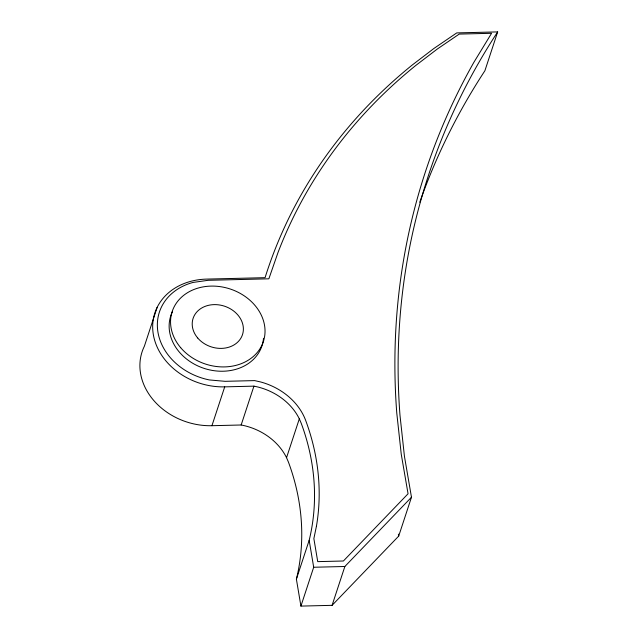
<?xml version="1.0" encoding="UTF-8"?>
<svg xmlns="http://www.w3.org/2000/svg" width="638" height="638" viewBox="0 0 638 638"><rect width="100%" height="100%" fill="white"/><g stroke="black" fill="none" stroke-linecap="round" stroke-linejoin="round"><path stroke-width="0.96" d="M157.155 307.364L144.379 346.211A64.007 52.691 18.2 0 0 211.936 425.705L241.164 424.988A56.798 46.749 18.2 0 1 286.542 457.685L288.448 462.127A272.538 224.337 18.2 0 1 296.391 579.16L300.921 606.1L332.087 605.334L398.71 536.08L411.478 497.233L404.436 456.298L399.994 415.362A888.734 731.547 18.2 0 1 497.664 31.9L456.752 32.905L434.023 48.384L412.363 64.916A627.042 516.142 18.2 0 0 265.065 277.674L206.616 279.101A64.007 52.691 18.2 0 0 153.319 334.511A64.007 52.691 18.2 0 0 224.712 386.859L253.932 386.142A56.798 46.749 18.2 0 1 299.318 418.839L301.224 423.281A272.538 224.337 18.2 0 1 309.167 540.314L313.689 567.254L300.921 606.1M211.936 425.705L224.712 386.859M241.164 424.988L253.932 386.142M286.542 457.685L299.318 418.839M296.391 579.16L309.167 540.314M497.664 31.9L484.896 70.746A888.734 731.547 18.2 0 0 419.772 202.214M332.087 605.334L344.863 566.488L411.478 497.233M313.689 567.254L344.863 566.488M398.375 534.126L398.71 536.08M263.502 338.299A48.01 39.516 18.2 0 1 205.835 368.923A48.01 39.516 18.2 0 1 172.491 311.615M316.4 526.39L313.864 538.6L317.732 561.631L343.388 561.001L408.057 493.78L401.238 454.16L396.772 413.033A892.737 734.84 18.2 0 1 473.779 62.476L491.571 33.288L459.232 34.085L437.469 48.903L415.944 65.331A623.039 512.848 18.2 0 0 278.009 252.512L268.861 278.814L208.148 280.305L193.067 282.435A59.972 49.365 18.2 0 0 157.961 332.254A59.972 49.365 18.2 0 0 209.439 379.953L225.11 381.325L254.658 380.599L260.719 381.987A60.777 50.027 18.2 0 1 305.666 420.418A276.589 227.67 18.2 0 1 316.408 526.39M197.7 337.988A26.006 21.405 18.2 0 0 241.563 336.912A26.006 21.405 18.2 0 0 214.121 304.621A26.006 21.405 18.2 0 0 197.7 337.988M180.69 347.702A48.01 39.516 18.2 0 0 261.676 345.716A48.01 39.516 18.2 0 0 211.011 286.103A48.01 39.516 18.2 0 0 180.69 347.702"/></g></svg>
